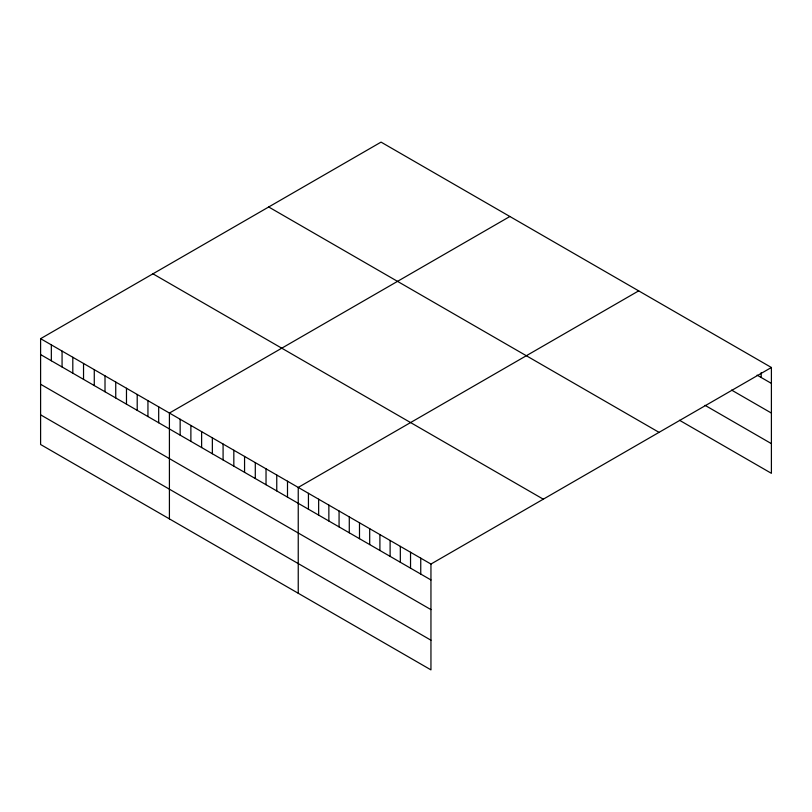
<?xml version="1.0" encoding="UTF-8"?>
<svg xmlns="http://www.w3.org/2000/svg" width="812" height="812" viewBox="0 0 812 812"><rect width="100%" height="100%" fill="white"/><g stroke="black" fill="none" stroke-linecap="round" stroke-linejoin="round"><path stroke-width="1.22" d="M40.6 338.675L430.949 564.046L430.949 669.88L40.6 444.509L40.6 338.675L381.051 142.12L771.4 367.491L771.4 473.325L679.512 420.271M509.865 216.499L169.414 413.054L169.414 518.878M638.679 290.869L298.237 487.423L298.237 593.247M430.949 564.046L771.4 367.491M757.109 375.144L771.4 383.396M731.582 390.085L771.4 413.064M705.039 405.33L771.4 443.646M268.701 206.989L659.05 432.36M152.95 273.817L543.299 499.187M40.6 354.58L430.949 579.951M40.6 384.259L430.949 609.619M40.6 414.83L430.949 640.201M761.189 372.606L761.189 377.499M420.748 558.148L420.748 574.054M410.537 552.261L410.537 568.156M400.326 546.364L400.326 562.269M390.115 540.467L390.115 556.372M379.904 534.58L379.904 550.475M369.693 528.683L369.693 544.578M359.493 522.786L359.493 538.691M349.282 516.889L349.282 532.794M339.071 511.002L339.071 526.897M328.86 505.105L328.86 521.01M318.649 499.207L318.649 515.112M308.438 493.32L308.438 509.215M287.499 481.222L287.499 497.127M276.76 475.03L276.76 490.925M266.031 468.828L266.031 484.734M255.293 462.627L255.293 478.532M244.564 456.435L244.564 472.33M233.826 450.234L233.826 466.139M223.087 444.042L223.087 459.937M212.358 437.841L212.358 453.746M201.62 431.639L201.62 447.544M190.881 425.447L190.881 441.342M180.152 419.246L180.152 435.151M158.685 406.853L158.685 422.758M147.946 400.651L147.946 416.556M137.208 394.459L137.208 410.354M126.479 388.258L126.479 404.163M115.74 382.066L115.74 397.961M105.012 375.865L105.012 391.77M94.273 369.663L94.273 385.568M83.534 363.471L83.534 379.366M72.806 357.27L72.806 373.175M62.067 351.078L62.067 366.973M51.339 344.877L51.339 360.782"/></g></svg>
